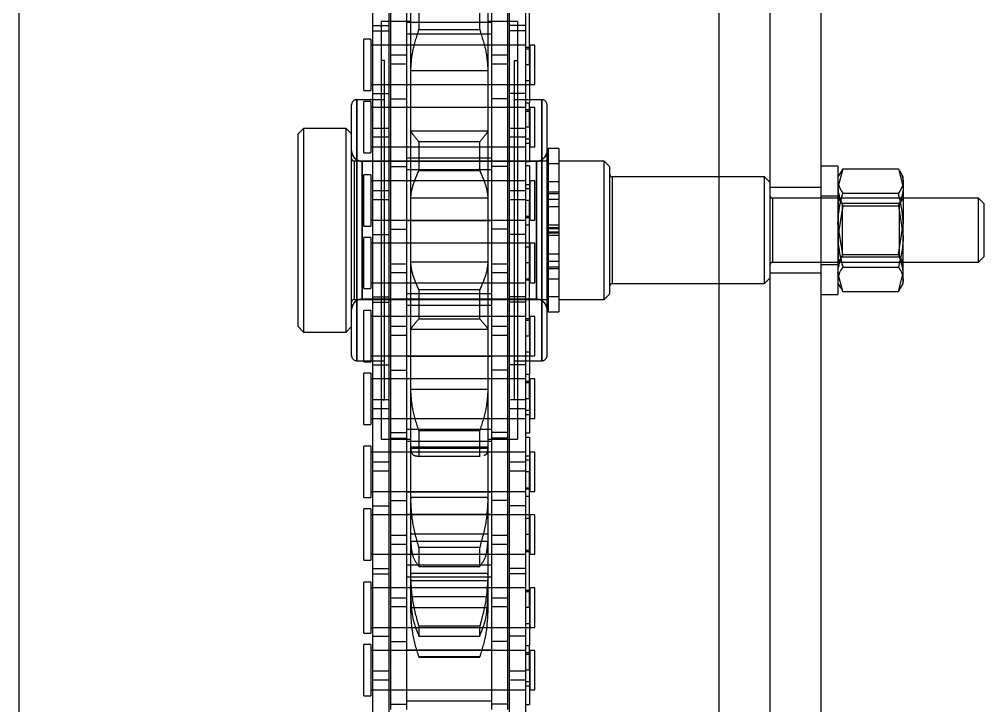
# Model space of a CAD drawing. Header units: metres. Extents: x 0 to 63075, y 0 to 44550.
# Drawn here: x 14109.2 to 14199.5, y 29254.2 to 29318.4 of the extents above; entities that cross this region are included whole.
import ezdxf

# ---------------------------------------------------------------- set-up
doc = ezdxf.new("R2010")
doc.units = ezdxf.units.M
doc.header["$LTSCALE"] = 75
doc.linetypes.add('HIDDEN2', pattern=[4.7625, 3.175, -1.5875])
for name, color, linetype in [('SDM', 7, 'Continuous'), ('SL4', 4, 'Continuous'), ('ST1', 7, 'HIDDEN2')]:
    doc.layers.add(name, color=color, linetype=linetype)

# ---------------------------------------------------------------- blocks, each defined once
blk = doc.blocks.new('A$Cb6dca9d5')
at = {"layer": 'SL4'}
for p, q in [((262.765, 2339.738), (262.765, 3664.713)), ((328.24, 2339.738), (328.24, 3664.713)), ((337.765, 3664.713), (337.765, 2339.738)), ((339.365, 2564.895), (337.765, 2564.895)), ((339.365, 2564.895), (339.365, 2564.413)), ((339.812, 2564.627), (339.622, 2564.34)), ((339.812, 2564.627), (345.018, 2564.627)), ((339.365, 2564.413), (339.365, 2552.895)), ((339.617, 2564.332), (339.365, 2563.895)), ((345.465, 2563.895), (345.213, 2564.332)), ((345.465, 2563.493), (345.465, 2563.895)), ((345.465, 2563.493), (345.465, 2559.493)), ((339.812, 2562.359), (345.018, 2562.359)), ((352.5, 2561.895), (345.465, 2561.895)), ((353, 2561.395), (352.5, 2561.895)), ((352.5, 2555.895), (352.5, 2561.895)), ((353, 2561.395), (353, 2556.395)), ((339.812, 2556.627), (339.365, 2559.493)), ((345.018, 2556.627), (345.465, 2559.493)), ((345.465, 2554.895), (345.465, 2559.493)), ((339.812, 2556.627), (345.018, 2556.627)), ((352.5, 2555.895), (353, 2556.395)), ((345.465, 2555.895), (352.5, 2555.895)), ((339.812, 2553.163), (339.365, 2554.895)), ((345.018, 2553.163), (345.465, 2554.895)), ((345.465, 2553.895), (345.465, 2554.895)), ((339.365, 2553.895), (339.617, 2553.458)), ((345.213, 2553.458), (345.465, 2553.895)), ((337.765, 2552.895), (339.365, 2552.895)), ((339.656, 2553.475), (339.812, 2553.163)), ((339.812, 2553.163), (345.018, 2553.163)), ((345.174, 2553.475), (345.018, 2553.163))]:
    blk.add_line(p, q, dxfattribs=at)
for points, knots in [([(345.018, 2564.627), (345.086, 2564.532), (345.348, 2564.162), (345.415, 2563.778), (345.465, 2563.493)], [0, 0, 0, 0, 0.2575513, 1, 1, 1, 1]), ([(339.365, 2563.493), (339.372, 2563.39), (339.396, 2563.006), (339.636, 2562.632), (339.812, 2562.359)], [0, 0, 0, 0, 0.268634, 1, 1, 1, 1]), ([(345.465, 2563.493), (345.458, 2563.39), (345.434, 2563.006), (345.194, 2562.632), (345.018, 2562.359)], [0, 0, 0, 0, 0.268634, 1, 1, 1, 1]), ([(339.365, 2559.493), (339.365, 2559.561), (339.372, 2560.529), (339.6, 2561.477), (339.812, 2562.359)], [0, 0, 0, 0, 0.070201, 1, 1, 1, 1]), ([(345.465, 2559.493), (345.465, 2559.561), (345.458, 2560.529), (345.23, 2561.477), (345.018, 2562.359)], [0, 0, 0, 0, 0.070201, 1, 1, 1, 1]), ([(339.365, 2554.895), (339.365, 2554.936), (339.372, 2555.521), (339.6, 2556.094), (339.812, 2556.627)], [0, 0, 0, 0, 0.070201, 1, 1, 1, 1]), ([(345.465, 2554.895), (345.465, 2554.936), (345.458, 2555.521), (345.23, 2556.094), (345.018, 2556.627)], [0, 0, 0, 0, 0.070201, 1, 1, 1, 1])]:
    blk.add_open_spline(points, degree=3, knots=knots, dxfattribs=at)
at = {"layer": 'ST1'}
for p, q in [((328.24, 2339.738), (328.24, 3664.713)), ((333.003, 3664.713), (333.003, 2339.738)), ((310.489, 2574.376), (310.489, 2587.076)), ((295.843, 2577.551), (295.843, 2583.901)), ((297.363, 2577.551), (297.363, 2583.901)), ((308.637, 2577.551), (308.637, 2583.901)), ((310.157, 2577.551), (310.157, 2583.901)), ((297.515, 2571.201), (297.515, 2580.296)), ((299.035, 2571.201), (299.035, 2580.296)), ((300.157, 2580.041), (300.157, 2577.665)), ((305.843, 2577.665), (305.843, 2580.041)), ((306.965, 2571.201), (306.965, 2580.296)), ((308.485, 2571.201), (308.485, 2580.296)), ((299.395, 2573.887), (299.395, 2579.369)), ((306.605, 2579.369), (306.605, 2573.887)), ((295.843, 2578.053), (297.363, 2578.053)), ((299.395, 2578.439), (296.625, 2578.439)), ((296.625, 2578.439), (296.625, 2539.351)), ((306.965, 2578.336), (299.035, 2578.336)), ((309.375, 2578.439), (306.605, 2578.439)), ((310.157, 2578.053), (308.637, 2578.053)), ((309.375, 2578.439), (309.375, 2539.351)), ((295.843, 2577.551), (297.363, 2577.551)), ((295.843, 2568.456), (295.843, 2577.551)), ((297.363, 2568.456), (297.363, 2577.551)), ((299.035, 2577.268), (306.965, 2577.268)), ((300.157, 2577.665), (305.843, 2577.665)), ((310.157, 2577.551), (308.637, 2577.551)), ((308.637, 2568.456), (308.637, 2577.551)), ((310.157, 2568.456), (310.157, 2577.551)), ((295, 2571.977), (295, 2576.774)), ((295.659, 2576.774), (295, 2576.774)), ((295.659, 2576.774), (295.659, 2571.977)), ((310.157, 2576.221), (295.659, 2576.221)), ((297.363, 2576.221), (295.843, 2576.221)), ((299.035, 2576.221), (297.515, 2576.221)), ((306.965, 2576.221), (299.035, 2576.221)), ((308.485, 2576.221), (306.965, 2576.221)), ((310.157, 2576.221), (308.637, 2576.221)), ((310.526, 2576.221), (310.526, 2572.531)), ((311, 2576.221), (310.526, 2576.221)), ((311, 2572.531), (311, 2576.221)), ((297.515, 2575.308), (299.035, 2575.308)), ((306.965, 2575.308), (308.485, 2575.308)), ((310.489, 2575.995), (310.157, 2575.995)), ((310.526, 2575.852), (310.157, 2575.852)), ((296.944, 2574.775), (296.625, 2574.775)), ((296.944, 2543.016), (296.944, 2574.775)), ((299.035, 2574.448), (297.515, 2574.448)), ((308.485, 2574.448), (306.965, 2574.448)), ((309.056, 2574.775), (309.375, 2574.775)), ((309.056, 2574.775), (309.056, 2543.016)), ((299.395, 2573.799), (299.395, 2573.887)), ((306.605, 2573.799), (299.395, 2573.799)), ((299.395, 2568.177), (299.395, 2573.799)), ((306.605, 2573.887), (306.605, 2573.799)), ((306.605, 2573.799), (306.605, 2568.177)), ((310.489, 2574.376), (310.157, 2574.376)), ((310.489, 2574.376), (310.489, 2570.824)), ((310.157, 2572.9), (310.526, 2572.9)), ((295, 2571.977), (295.659, 2571.977)), ((295.659, 2572.531), (310.157, 2572.531)), ((295.843, 2572.531), (297.363, 2572.531)), ((295.843, 2571.703), (297.363, 2571.703)), ((297.515, 2572.531), (299.035, 2572.531)), ((299.035, 2572.531), (306.965, 2572.531)), ((306.965, 2572.488), (299.035, 2572.488)), ((306.965, 2572.531), (308.485, 2572.531)), ((308.637, 2572.531), (310.489, 2572.531)), ((310.157, 2571.703), (308.637, 2571.703)), ((310.526, 2572.531), (311, 2572.531)), ((294.344, 2546.68), (294.344, 2571.11)), ((296.944, 2571.11), (294.344, 2571.11)), ((294.344, 2571.11), (294.344, 2546.68)), ((295, 2566.129), (295, 2570.926)), ((295.659, 2570.926), (295, 2570.926)), ((295.659, 2570.926), (295.659, 2566.129)), ((297.515, 2571.201), (299.035, 2571.201)), ((297.515, 2564.851), (297.515, 2571.201)), ((299.035, 2564.851), (299.035, 2571.201)), ((308.485, 2571.201), (306.965, 2571.201)), ((306.965, 2564.851), (306.965, 2571.201)), ((308.485, 2564.851), (308.485, 2571.201)), ((311.656, 2571.11), (309.056, 2571.11)), ((310.157, 2570.824), (310.489, 2570.824)), ((310.489, 2568.528), (310.489, 2570.824)), ((311.656, 2546.68), (311.656, 2571.11)), ((311.656, 2571.11), (311.656, 2546.68)), ((293.855, 2547.169), (293.855, 2570.621)), ((310.157, 2570.373), (295.659, 2570.373)), ((297.363, 2570.373), (295.843, 2570.373)), ((299.035, 2570.373), (297.515, 2570.373)), ((299.035, 2570.416), (306.965, 2570.416)), ((306.965, 2570.373), (299.035, 2570.373)), ((308.485, 2570.373), (306.965, 2570.373)), ((310.157, 2570.373), (308.637, 2570.373)), ((310.489, 2570.147), (310.157, 2570.147)), ((310.526, 2570.004), (310.157, 2570.004)), ((310.526, 2570.373), (310.526, 2566.683)), ((311, 2570.373), (310.526, 2570.373)), ((311, 2566.683), (311, 2570.373)), ((312.145, 2547.169), (312.145, 2570.621)), ((289.355, 2568.42), (288.855, 2567.92)), ((289.355, 2568.42), (289.355, 2549.37)), ((293.355, 2568.42), (289.355, 2568.42)), ((293.355, 2549.37), (293.355, 2568.42)), ((293.855, 2567.92), (293.355, 2568.42)), ((295.843, 2567.596), (295.843, 2568.456)), ((295.843, 2568.456), (297.363, 2568.456)), ((297.363, 2567.596), (297.363, 2568.456)), ((299.395, 2568.171), (299.395, 2568.177)), ((306.605, 2568.177), (299.395, 2568.177)), ((299.395, 2561.937), (299.395, 2568.171)), ((306.605, 2568.177), (306.605, 2568.171)), ((306.605, 2568.171), (306.605, 2561.937)), ((308.637, 2567.596), (308.637, 2568.456)), ((308.637, 2568.456), (310.157, 2568.456)), ((310.489, 2568.528), (310.157, 2568.528)), ((310.157, 2567.596), (310.157, 2568.456)), ((310.489, 2568.528), (310.489, 2565.297)), ((288.855, 2549.87), (288.855, 2567.92)), ((295.843, 2558.501), (295.843, 2567.596)), ((297.363, 2567.596), (295.843, 2567.596)), ((297.363, 2558.501), (297.363, 2567.596)), ((308.637, 2558.501), (308.637, 2567.596)), ((310.157, 2567.596), (308.637, 2567.596)), ((310.157, 2558.501), (310.157, 2567.596)), ((310.489, 2567.421), (310.157, 2567.421)), ((295.659, 2566.683), (310.157, 2566.683)), ((295.843, 2566.683), (297.363, 2566.683)), ((297.515, 2566.683), (299.035, 2566.683)), ((299.035, 2566.683), (306.965, 2566.683)), ((300.157, 2567.177), (300.157, 2564.476)), ((305.843, 2567.177), (300.157, 2567.177)), ((305.843, 2564.476), (305.843, 2567.177)), ((306.965, 2566.683), (308.485, 2566.683)), ((308.637, 2566.683), (310.157, 2566.683)), ((310.157, 2567.052), (310.526, 2567.052)), ((310.526, 2566.683), (311, 2566.683)), ((312.245, 2566.538), (312.245, 2551.252)), ((313.245, 2566.538), (312.245, 2566.538)), ((313.245, 2566.538), (313.245, 2551.252)), ((295, 2566.129), (295.659, 2566.129)), ((306.965, 2565.636), (299.035, 2565.636)), ((294.105, 2565.37), (294.105, 2552.42)), ((312.145, 2565.37), (294.105, 2565.37)), ((311.168, 2565.37), (294.832, 2565.37)), ((294.832, 2565.345), (294.832, 2552.445)), ((294.832, 2565.345), (311.168, 2565.345)), ((294.832, 2552.445), (294.832, 2565.345)), ((297.515, 2565.353), (299.035, 2565.353)), ((297.515, 2564.851), (299.035, 2564.851)), ((297.515, 2555.756), (297.515, 2564.851)), ((299.035, 2555.756), (299.035, 2564.851)), ((299.035, 2564.568), (306.965, 2564.568)), ((308.485, 2565.353), (306.965, 2565.353)), ((308.485, 2564.851), (306.965, 2564.851)), ((306.965, 2555.756), (306.965, 2564.851)), ((308.485, 2555.756), (308.485, 2564.851)), ((310.489, 2565.297), (310.157, 2565.297)), ((310.489, 2564.907), (310.157, 2564.907)), ((310.489, 2564.907), (310.489, 2561.676)), ((311.168, 2565.345), (311.168, 2552.445)), ((311.168, 2552.445), (311.168, 2565.345)), ((313.245, 2565.095), (312.145, 2565.095)), ((313.245, 2565.095), (312.245, 2565.095)), ((317.5, 2565.37), (313.245, 2565.37)), ((317.5, 2552.42), (317.5, 2565.37)), ((318, 2564.87), (317.5, 2565.37)), ((318, 2564.87), (318, 2552.92)), ((339.812, 2564.627), (339.365, 2562.895)), ((345.018, 2564.627), (345.465, 2562.895)), ((295, 2559.277), (295, 2564.074)), ((295.659, 2564.074), (295, 2564.074)), ((295.659, 2564.074), (295.659, 2559.277)), ((300.157, 2564.476), (305.843, 2564.476)), ((318.25, 2563.895), (318.25, 2553.942)), ((332.5, 2563.895), (318.25, 2563.895)), ((332.5, 2553.895), (332.5, 2563.895)), ((333, 2563.395), (332.5, 2563.895)), ((310.157, 2563.521), (295.659, 2563.521)), ((297.363, 2563.521), (295.843, 2563.521)), ((299.035, 2563.521), (297.515, 2563.521)), ((306.965, 2563.521), (299.035, 2563.521)), ((308.485, 2563.521), (306.965, 2563.521)), ((310.157, 2563.521), (308.637, 2563.521)), ((310.526, 2563.152), (310.157, 2563.152)), ((310.489, 2562.783), (310.157, 2562.783)), ((310.526, 2563.521), (310.526, 2559.831)), ((311, 2563.521), (310.526, 2563.521)), ((311, 2559.831), (311, 2563.521)), ((312.245, 2563.442), (313.245, 2563.442)), ((333, 2563.395), (333, 2554.395)), ((337.765, 2562.895), (333.003, 2562.895)), ((295.843, 2562.608), (297.363, 2562.608)), ((299.395, 2561.887), (299.395, 2561.937)), ((306.605, 2561.887), (299.395, 2561.887)), ((299.395, 2555.903), (299.395, 2561.887)), ((306.605, 2561.937), (306.605, 2561.887)), ((306.605, 2561.887), (306.605, 2555.903)), ((308.637, 2562.608), (310.157, 2562.608)), ((312.245, 2562.491), (313.245, 2562.491)), ((312.245, 2562.316), (313.245, 2562.316)), ((312.245, 2561.799), (313.245, 2561.799)), ((333.25, 2561.895), (333.25, 2555.895)), ((345.465, 2561.895), (333.25, 2561.895)), ((339.365, 2562.095), (337.765, 2562.095)), ((339.39, 2561.895), (339.365, 2561.895)), ((339.39, 2561.895), (339.39, 2561.654)), ((339.741, 2561.395), (339.39, 2561.895)), ((345.465, 2561.895), (345.115, 2561.395)), ((297.363, 2561.748), (295.843, 2561.748)), ((310.157, 2561.748), (308.637, 2561.748)), ((310.489, 2561.676), (310.157, 2561.676)), ((310.489, 2548.976), (310.489, 2561.676)), ((313.245, 2561.095), (312.245, 2561.095)), ((339.812, 2561.163), (339.365, 2558.297)), ((339.39, 2561.654), (339.39, 2555.895)), ((339.741, 2561.395), (339.741, 2556.395)), ((345.115, 2561.395), (339.741, 2561.395)), ((339.812, 2561.163), (345.018, 2561.163)), ((345.018, 2561.163), (345.465, 2558.297)), ((345.115, 2561.194), (345.115, 2561.395)), ((345.115, 2556.395), (345.115, 2561.194)), ((310.157, 2560.2), (310.526, 2560.2)), ((310.489, 2560.057), (310.157, 2560.057)), ((295, 2559.277), (295.659, 2559.277)), ((295.659, 2559.831), (310.157, 2559.831)), ((295.843, 2559.831), (297.363, 2559.831)), ((297.515, 2559.831), (299.035, 2559.831)), ((299.035, 2559.831), (306.965, 2559.831)), ((306.965, 2559.788), (299.035, 2559.788)), ((306.965, 2559.831), (308.485, 2559.831)), ((308.637, 2559.831), (310.157, 2559.831)), ((310.489, 2559.38), (310.157, 2559.38)), ((310.526, 2559.831), (311, 2559.831)), ((312.245, 2559.395), (313.245, 2559.395)), ((312.245, 2559.145), (313.245, 2559.145)), ((295, 2553.429), (295, 2558.226)), ((295.659, 2558.226), (295, 2558.226)), ((295.659, 2558.226), (295.659, 2553.429)), ((295.843, 2558.501), (297.363, 2558.501)), ((295.843, 2552.151), (295.843, 2558.501)), ((297.363, 2552.151), (297.363, 2558.501)), ((297.515, 2559.003), (299.035, 2559.003)), ((308.485, 2559.003), (306.965, 2559.003)), ((310.157, 2558.501), (308.637, 2558.501)), ((308.637, 2552.151), (308.637, 2558.501)), ((310.157, 2552.151), (310.157, 2558.501)), ((312.245, 2559.056), (313.245, 2559.056)), ((312.245, 2558.734), (313.245, 2558.734)), ((312.245, 2558.645), (313.245, 2558.645)), ((313.245, 2558.395), (312.245, 2558.395)), ((310.157, 2557.673), (295.659, 2557.673)), ((297.363, 2557.673), (295.843, 2557.673)), ((299.035, 2557.673), (297.515, 2557.673)), ((299.035, 2557.716), (306.965, 2557.716)), ((306.965, 2557.673), (299.035, 2557.673)), ((308.485, 2557.673), (306.965, 2557.673)), ((310.489, 2557.673), (308.637, 2557.673)), ((310.526, 2557.304), (310.157, 2557.304)), ((310.526, 2557.673), (310.526, 2553.983)), ((311, 2557.673), (310.526, 2557.673)), ((311, 2553.983), (311, 2557.673)), ((312.245, 2556.695), (313.245, 2556.695)), ((339.39, 2555.895), (339.741, 2556.395)), ((339.741, 2556.395), (345.115, 2556.395)), ((345.115, 2556.395), (345.465, 2555.895)), ((297.515, 2554.896), (297.515, 2555.756)), ((297.515, 2555.756), (299.035, 2555.756)), ((299.035, 2554.896), (299.035, 2555.756)), ((299.395, 2555.853), (299.395, 2555.903)), ((306.605, 2555.903), (299.395, 2555.903)), ((299.395, 2549.619), (299.395, 2555.853)), ((306.605, 2555.903), (306.605, 2555.853)), ((306.605, 2555.853), (306.605, 2549.619)), ((306.965, 2554.896), (306.965, 2555.756)), ((306.965, 2555.756), (308.485, 2555.756)), ((308.485, 2554.896), (308.485, 2555.756)), ((310.489, 2555.828), (310.157, 2555.828)), ((312.245, 2555.991), (313.245, 2555.991)), ((312.245, 2555.474), (313.245, 2555.474)), ((333.25, 2555.895), (345.465, 2555.895)), ((337.765, 2555.695), (339.365, 2555.695)), ((339.365, 2555.895), (339.39, 2555.895)), ((297.515, 2545.801), (297.515, 2554.896)), ((299.035, 2554.896), (297.515, 2554.896)), ((299.035, 2545.801), (299.035, 2554.896)), ((306.965, 2545.801), (306.965, 2554.896)), ((308.485, 2554.896), (306.965, 2554.896)), ((308.485, 2545.801), (308.485, 2554.896)), ((312.245, 2555.299), (313.245, 2555.299)), ((333.003, 2554.895), (337.765, 2554.895)), ((339.812, 2555.431), (345.018, 2555.431)), ((295.659, 2553.983), (310.157, 2553.983)), ((295.843, 2553.983), (297.363, 2553.983)), ((297.515, 2553.983), (299.035, 2553.983)), ((299.035, 2553.983), (306.965, 2553.983)), ((306.965, 2553.983), (308.485, 2553.983)), ((308.637, 2553.983), (310.157, 2553.983)), ((310.157, 2554.352), (310.526, 2554.352)), ((310.489, 2554.209), (310.157, 2554.209)), ((310.526, 2553.983), (311, 2553.983)), ((312.245, 2554.348), (313.245, 2554.348)), ((318.25, 2553.895), (332.5, 2553.895)), ((332.5, 2553.895), (333, 2554.395)), ((295, 2553.429), (295.659, 2553.429)), ((306.965, 2552.936), (299.035, 2552.936)), ((305.843, 2553.314), (300.157, 2553.314)), ((300.157, 2553.314), (300.157, 2550.613)), ((305.843, 2550.613), (305.843, 2553.314)), ((317.5, 2552.42), (318, 2552.92)), ((294.105, 2552.42), (312.145, 2552.42)), ((311.168, 2552.445), (294.832, 2552.445)), ((294.832, 2552.42), (311.168, 2552.42)), ((295.843, 2552.653), (297.363, 2552.653)), ((295.843, 2552.151), (297.363, 2552.151)), ((295.843, 2543.056), (295.843, 2552.151)), ((297.363, 2543.056), (297.363, 2552.151)), ((299.035, 2551.868), (306.965, 2551.868)), ((310.157, 2552.653), (308.637, 2552.653)), ((310.157, 2552.151), (308.637, 2552.151)), ((308.637, 2543.056), (308.637, 2552.151)), ((310.157, 2543.056), (310.157, 2552.151)), ((312.145, 2552.695), (313.245, 2552.695)), ((312.245, 2552.695), (313.245, 2552.695)), ((313.245, 2552.42), (317.5, 2552.42)), ((295, 2546.577), (295, 2551.374)), ((295.659, 2551.374), (295, 2551.374)), ((295.659, 2551.374), (295.659, 2546.577)), ((312.245, 2551.252), (313.245, 2551.252)), ((310.157, 2550.821), (295.659, 2550.821)), ((297.363, 2550.821), (295.843, 2550.821)), ((299.035, 2550.821), (297.515, 2550.821)), ((306.965, 2550.821), (299.035, 2550.821)), ((300.157, 2550.613), (305.843, 2550.613)), ((308.485, 2550.821), (306.965, 2550.821)), ((310.157, 2550.821), (308.637, 2550.821)), ((310.489, 2550.595), (310.157, 2550.595)), ((310.526, 2550.452), (310.157, 2550.452)), ((310.526, 2550.821), (310.526, 2547.131)), ((311, 2550.821), (310.526, 2550.821)), ((311, 2547.131), (311, 2550.821)), ((288.855, 2549.87), (289.355, 2549.37)), ((289.355, 2549.37), (293.355, 2549.37)), ((293.355, 2549.37), (293.855, 2549.87)), ((297.515, 2549.908), (299.035, 2549.908)), ((299.395, 2549.613), (299.395, 2549.619)), ((306.605, 2549.613), (299.395, 2549.613)), ((299.395, 2543.991), (299.395, 2549.613)), ((306.605, 2549.619), (306.605, 2549.613)), ((306.605, 2549.613), (306.605, 2543.991)), ((306.965, 2549.908), (308.485, 2549.908)), ((299.035, 2549.048), (297.515, 2549.048)), ((308.485, 2549.048), (306.965, 2549.048)), ((310.489, 2548.976), (310.157, 2548.976)), ((310.489, 2548.976), (310.489, 2545.424)), ((310.157, 2547.5), (310.526, 2547.5)), ((294.344, 2546.68), (296.944, 2546.68)), ((295, 2546.577), (295.659, 2546.577)), ((295.659, 2547.131), (310.157, 2547.131)), ((295.843, 2547.131), (297.363, 2547.131)), ((297.515, 2547.131), (299.035, 2547.131)), ((299.035, 2547.131), (306.965, 2547.131)), ((306.965, 2547.088), (299.035, 2547.088)), ((306.965, 2547.131), (308.485, 2547.131)), ((308.637, 2547.131), (310.489, 2547.131)), ((309.056, 2546.68), (311.656, 2546.68)), ((310.526, 2547.131), (311, 2547.131)), ((295.843, 2546.303), (297.363, 2546.303)), ((297.515, 2545.801), (299.035, 2545.801)), ((297.515, 2539.451), (297.515, 2545.801)), ((299.035, 2539.451), (299.035, 2545.801)), ((308.485, 2545.801), (306.965, 2545.801)), ((306.965, 2539.451), (306.965, 2545.801)), ((308.485, 2539.451), (308.485, 2545.801)), ((310.157, 2546.303), (308.637, 2546.303)), ((295, 2540.729), (295, 2545.526)), ((295.659, 2545.526), (295, 2545.526)), ((295.659, 2545.526), (295.659, 2540.729)), ((310.157, 2544.973), (295.659, 2544.973)), ((297.363, 2544.973), (295.843, 2544.973)), ((299.035, 2544.973), (297.515, 2544.973)), ((299.035, 2545.016), (306.965, 2545.016)), ((306.965, 2544.973), (299.035, 2544.973)), ((308.485, 2544.973), (306.965, 2544.973)), ((310.157, 2544.973), (308.637, 2544.973)), ((310.157, 2545.424), (310.489, 2545.424)), ((310.489, 2544.747), (310.157, 2544.747)), ((310.489, 2543.128), (310.489, 2545.424)), ((310.526, 2544.973), (310.526, 2541.283)), ((311, 2544.973), (310.526, 2544.973)), ((311, 2541.283), (311, 2544.973)), ((299.395, 2543.903), (299.395, 2543.991)), ((306.605, 2543.991), (299.395, 2543.991)), ((299.395, 2538.421), (299.395, 2543.903)), ((306.605, 2543.991), (306.605, 2543.903)), ((306.605, 2543.903), (306.605, 2538.421)), ((310.526, 2544.604), (310.157, 2544.604)), ((295.843, 2542.196), (295.843, 2543.056)), ((295.843, 2543.056), (297.363, 2543.056)), ((296.625, 2543.016), (296.944, 2543.016)), ((297.363, 2542.196), (297.363, 2543.056)), ((308.637, 2542.196), (308.637, 2543.056)), ((308.637, 2543.056), (310.157, 2543.056)), ((309.375, 2543.016), (309.056, 2543.016)), ((310.489, 2543.128), (310.157, 2543.128)), ((310.157, 2542.196), (310.157, 2543.056)), ((310.489, 2543.128), (310.489, 2539.897)), ((295.843, 2533.101), (295.843, 2542.196)), ((297.363, 2542.196), (295.843, 2542.196)), ((297.363, 2533.101), (297.363, 2542.196)), ((308.637, 2533.101), (308.637, 2542.196)), ((310.157, 2542.196), (308.637, 2542.196)), ((310.157, 2533.101), (310.157, 2542.196)), ((310.489, 2542.021), (310.157, 2542.021)), ((295.659, 2541.283), (310.157, 2541.283)), ((295.843, 2541.283), (297.363, 2541.283)), ((297.515, 2541.283), (299.035, 2541.283)), ((299.035, 2541.283), (306.965, 2541.283)), ((306.965, 2541.283), (308.485, 2541.283)), ((308.637, 2541.283), (310.157, 2541.283)), ((310.157, 2541.652), (310.526, 2541.652)), ((310.526, 2541.283), (311, 2541.283)), ((295, 2540.729), (295.659, 2540.729)), ((306.965, 2540.236), (299.035, 2540.236)), ((300.157, 2540.125), (300.157, 2537.749)), ((305.843, 2540.125), (300.157, 2540.125)), ((305.843, 2537.749), (305.843, 2540.125)), ((296.625, 2539.351), (299.395, 2539.351)), ((297.515, 2539.953), (299.035, 2539.953)), ((297.515, 2539.451), (299.035, 2539.451)), ((297.515, 2530.356), (297.515, 2539.451)), ((299.035, 2530.356), (299.035, 2539.451)), ((306.605, 2539.351), (309.375, 2539.351)), ((308.485, 2539.953), (306.965, 2539.953)), ((308.485, 2539.451), (306.965, 2539.451)), ((306.965, 2530.356), (306.965, 2539.451)), ((308.485, 2530.356), (308.485, 2539.451)), ((310.489, 2539.897), (310.157, 2539.897)), ((310.489, 2539.507), (310.157, 2539.507)), ((310.489, 2539.507), (310.489, 2536.276)), ((295, 2533.877), (295, 2538.674)), ((295.659, 2538.674), (295, 2538.674)), ((295.659, 2538.674), (295.659, 2533.877)), ((299.035, 2539.168), (306.965, 2539.168)), ((306.605, 2538.609), (299.395, 2538.609)), ((306.605, 2538.459), (299.395, 2538.459)), ((299.395, 2533.876), (299.395, 2538.421)), ((306.605, 2538.421), (306.605, 2533.876)), ((310.157, 2538.121), (295.659, 2538.121)), ((297.363, 2538.121), (295.843, 2538.121)), ((299.035, 2538.121), (297.515, 2538.121)), ((306.965, 2538.121), (299.035, 2538.121)), ((300.099, 2537.747), (305.901, 2537.747)), ((300.157, 2537.749), (305.843, 2537.749)), ((305.843, 2537.749), (305.901, 2537.764)), ((308.485, 2538.121), (306.965, 2538.121)), ((310.157, 2538.121), (308.637, 2538.121)), ((310.526, 2537.752), (310.157, 2537.752)), ((310.526, 2538.121), (310.526, 2534.431)), ((311, 2538.121), (310.526, 2538.121)), ((311, 2534.431), (311, 2538.121)), ((295.843, 2537.208), (297.363, 2537.208)), ((308.637, 2537.208), (310.157, 2537.208)), ((310.489, 2537.383), (310.157, 2537.383)), ((297.363, 2536.348), (295.843, 2536.348)), ((310.157, 2536.348), (308.637, 2536.348)), ((310.489, 2536.276), (310.157, 2536.276)), ((310.489, 2523.576), (310.489, 2536.276)), ((310.157, 2534.8), (310.526, 2534.8)), ((295, 2533.877), (295.659, 2533.877)), ((295.659, 2534.431), (310.157, 2534.431)), ((295.843, 2534.431), (297.363, 2534.431)), ((297.515, 2534.431), (299.035, 2534.431)), ((299.035, 2534.431), (306.965, 2534.431)), ((306.965, 2534.388), (299.035, 2534.388)), ((306.605, 2533.876), (299.395, 2533.876)), ((299.395, 2533.76), (299.395, 2533.876)), ((299.395, 2533.876), (299.395, 2533.76)), ((306.605, 2533.876), (306.605, 2533.76)), ((306.605, 2533.76), (306.605, 2533.876)), ((306.965, 2534.431), (308.485, 2534.431)), ((308.637, 2534.431), (310.157, 2534.431)), ((310.489, 2534.657), (310.157, 2534.657)), ((310.489, 2533.98), (310.157, 2533.98)), ((310.526, 2534.431), (311, 2534.431)), ((295.843, 2533.101), (297.363, 2533.101)), ((295.843, 2526.751), (295.843, 2533.101)), ((297.363, 2526.751), (297.363, 2533.101)), ((297.515, 2533.603), (299.035, 2533.603)), ((299.395, 2529.692), (299.395, 2533.76)), ((306.605, 2533.76), (306.605, 2529.692)), ((308.485, 2533.603), (306.965, 2533.603)), ((310.157, 2533.101), (308.637, 2533.101)), ((308.637, 2526.751), (308.637, 2533.101)), ((310.157, 2526.751), (310.157, 2533.101)), ((295, 2528.029), (295, 2532.826)), ((295.659, 2532.826), (295, 2532.826)), ((295.659, 2532.826), (295.659, 2528.029)), ((310.157, 2532.273), (295.659, 2532.273)), ((297.363, 2532.273), (295.843, 2532.273)), ((299.035, 2532.273), (297.515, 2532.273)), ((299.035, 2532.316), (306.965, 2532.316)), ((306.965, 2532.273), (299.035, 2532.273)), ((308.485, 2532.273), (306.965, 2532.273)), ((310.489, 2532.273), (308.637, 2532.273)), ((310.526, 2532.273), (310.526, 2528.583)), ((311, 2532.273), (310.526, 2532.273)), ((311, 2528.583), (311, 2532.273)), ((310.526, 2531.904), (310.157, 2531.904)), ((297.515, 2529.496), (297.515, 2530.356)), ((297.515, 2530.356), (299.035, 2530.356)), ((299.035, 2529.496), (299.035, 2530.356)), ((306.605, 2530.439), (299.395, 2530.439)), ((306.965, 2529.496), (306.965, 2530.356)), ((306.965, 2530.356), (308.485, 2530.356)), ((308.485, 2529.496), (308.485, 2530.356)), ((310.489, 2530.428), (310.157, 2530.428)), ((297.515, 2520.401), (297.515, 2529.496)), ((299.035, 2529.496), (297.515, 2529.496)), ((299.035, 2520.401), (299.035, 2529.496)), ((306.605, 2529.77), (299.395, 2529.77)), ((299.395, 2526.778), (299.395, 2529.692)), ((306.605, 2529.692), (306.605, 2526.778)), ((306.965, 2520.401), (306.965, 2529.496)), ((308.485, 2529.496), (306.965, 2529.496)), ((308.485, 2520.401), (308.485, 2529.496)), ((295.659, 2528.583), (310.157, 2528.583)), ((295.843, 2528.583), (297.363, 2528.583)), ((297.515, 2528.583), (299.035, 2528.583)), ((299.035, 2528.583), (306.965, 2528.583)), ((300.157, 2529.199), (300.157, 2527.436)), ((305.843, 2529.199), (300.157, 2529.199)), ((305.843, 2527.436), (305.843, 2529.199)), ((306.965, 2528.583), (308.485, 2528.583)), ((308.637, 2528.583), (310.157, 2528.583)), ((310.157, 2528.952), (310.526, 2528.952)), ((310.489, 2528.809), (310.157, 2528.809)), ((310.526, 2528.583), (311, 2528.583)), ((295, 2528.029), (295.659, 2528.029)), ((306.965, 2527.536), (299.035, 2527.536)), ((295.843, 2527.253), (297.363, 2527.253)), ((295.843, 2526.751), (297.363, 2526.751)), ((295.843, 2517.656), (295.843, 2526.751)), ((297.363, 2517.656), (297.363, 2526.751)), ((306.605, 2526.778), (299.395, 2526.778)), ((299.395, 2526.65), (299.395, 2526.778)), ((299.395, 2526.778), (299.395, 2526.65)), ((299.395, 2524.485), (299.395, 2526.65)), ((300.157, 2527.436), (305.843, 2527.436)), ((306.605, 2526.778), (306.605, 2526.65)), ((306.605, 2526.65), (306.605, 2526.778)), ((306.605, 2526.65), (306.605, 2524.485)), ((310.157, 2527.253), (308.637, 2527.253)), ((310.157, 2526.751), (308.637, 2526.751)), ((308.637, 2517.656), (308.637, 2526.751)), ((310.157, 2517.656), (310.157, 2526.751)), ((295, 2521.177), (295, 2525.974)), ((295.659, 2525.974), (295, 2525.974)), ((295.659, 2525.974), (295.659, 2521.177)), ((299.035, 2526.468), (306.965, 2526.468)), ((306.605, 2526.092), (299.395, 2526.092)), ((310.157, 2525.421), (295.659, 2525.421)), ((297.363, 2525.421), (295.843, 2525.421)), ((299.035, 2525.421), (297.515, 2525.421)), ((306.965, 2525.421), (299.035, 2525.421)), ((308.485, 2525.421), (306.965, 2525.421)), ((310.157, 2525.421), (308.637, 2525.421)), ((310.489, 2525.195), (310.157, 2525.195)), ((310.526, 2525.052), (310.157, 2525.052)), ((310.526, 2525.421), (310.526, 2521.731)), ((311, 2525.421), (310.526, 2525.421)), ((311, 2521.731), (311, 2525.421)), ((297.515, 2524.508), (299.035, 2524.508)), ((306.605, 2524.594), (299.395, 2524.594)), ((299.395, 2523.555), (299.395, 2524.485)), ((306.605, 2524.485), (306.605, 2523.555)), ((306.965, 2524.508), (308.485, 2524.508)), ((299.035, 2523.648), (297.515, 2523.648)), ((306.605, 2523.555), (299.395, 2523.555)), ((299.395, 2523.428), (299.395, 2523.555)), ((299.395, 2523.555), (299.395, 2523.428)), ((299.395, 2523.288), (299.395, 2523.428)), ((306.595, 2522.791), (306.605, 2523.288)), ((306.605, 2523.555), (306.605, 2523.428)), ((306.605, 2523.428), (306.605, 2523.555)), ((306.605, 2523.428), (306.605, 2523.288)), ((308.485, 2523.648), (306.965, 2523.648)), ((310.489, 2523.576), (310.157, 2523.576)), ((310.489, 2523.576), (310.489, 2520.024)), ((310.157, 2522.1), (310.526, 2522.1)), ((295, 2521.177), (295.659, 2521.177)), ((295.659, 2521.731), (310.157, 2521.731)), ((295.843, 2521.731), (297.363, 2521.731)), ((297.515, 2521.731), (299.035, 2521.731)), ((299.035, 2521.731), (306.965, 2521.731)), ((306.965, 2521.688), (299.035, 2521.688)), ((300.157, 2521.855), (300.157, 2520.917)), ((305.843, 2521.855), (300.157, 2521.855)), ((305.843, 2520.917), (305.843, 2521.855)), ((306.965, 2521.731), (308.485, 2521.731)), ((308.637, 2521.731), (310.489, 2521.731)), ((310.526, 2521.731), (311, 2521.731)), ((295.843, 2520.903), (297.363, 2520.903)), ((297.515, 2520.401), (299.035, 2520.401)), ((297.515, 2514.051), (297.515, 2520.401)), ((299.035, 2514.051), (299.035, 2520.401)), ((300.157, 2520.917), (305.843, 2520.917)), ((308.485, 2520.401), (306.965, 2520.401)), ((306.965, 2514.051), (306.965, 2520.401)), ((308.485, 2514.051), (308.485, 2520.401)), ((310.157, 2520.903), (308.637, 2520.903)), ((295, 2515.329), (295, 2520.126)), ((295.659, 2520.126), (295, 2520.126)), ((295.659, 2520.126), (295.659, 2515.329)), ((310.157, 2519.573), (295.659, 2519.573)), ((297.363, 2519.573), (295.843, 2519.573)), ((299.035, 2519.573), (297.515, 2519.573)), ((299.035, 2519.616), (306.965, 2519.616)), ((306.965, 2519.573), (299.035, 2519.573)), ((308.485, 2519.573), (306.965, 2519.573)), ((310.157, 2519.573), (308.637, 2519.573)), ((310.157, 2520.024), (310.489, 2520.024)), ((310.489, 2517.728), (310.489, 2520.024)), ((310.526, 2519.573), (310.526, 2515.883)), ((311, 2519.573), (310.526, 2519.573)), ((311, 2515.883), (311, 2519.573)), ((300.157, 2518.979), (300.157, 2518.955)), ((305.843, 2518.979), (300.157, 2518.979)), ((300.157, 2518.955), (305.843, 2518.955)), ((305.843, 2518.955), (305.843, 2518.979)), ((310.489, 2519.347), (310.157, 2519.347)), ((310.526, 2519.204), (310.157, 2519.204)), ((295.843, 2516.796), (295.843, 2517.656)), ((295.843, 2517.656), (297.363, 2517.656)), ((297.363, 2516.796), (297.363, 2517.656)), ((308.637, 2516.796), (308.637, 2517.656)), ((308.637, 2517.656), (310.157, 2517.656)), ((310.489, 2517.728), (310.157, 2517.728)), ((310.157, 2516.796), (310.157, 2517.656)), ((310.489, 2517.728), (310.489, 2514.497)), ((295.843, 2507.701), (295.843, 2516.796)), ((297.363, 2516.796), (295.843, 2516.796)), ((297.363, 2507.701), (297.363, 2516.796)), ((308.637, 2507.701), (308.637, 2516.796)), ((310.157, 2516.796), (308.637, 2516.796)), ((310.157, 2507.701), (310.157, 2516.796)), ((295.659, 2515.883), (310.157, 2515.883)), ((295.843, 2515.883), (297.363, 2515.883)), ((297.515, 2515.883), (299.035, 2515.883)), ((299.035, 2515.883), (306.965, 2515.883)), ((306.965, 2515.883), (308.485, 2515.883)), ((308.637, 2515.883), (310.157, 2515.883)), ((310.489, 2516.621), (310.157, 2516.621)), ((310.157, 2516.252), (310.526, 2516.252)), ((310.526, 2515.883), (311, 2515.883)), ((295, 2515.329), (295.659, 2515.329)), ((297.515, 2514.553), (299.035, 2514.553)), ((306.965, 2514.836), (299.035, 2514.836)), ((308.485, 2514.553), (306.965, 2514.553)), ((310.489, 2514.497), (310.157, 2514.497))]:
    blk.add_line(p, q, dxfattribs=at)
for centre, radius, start, end in [((294.344, 2570.621), 0.489, 90, 180), ((311.656, 2570.621), 0.489, 0, 90), ((294.832, 2566.347), 0.977, 180, 270), ((294.83, 2566.321), 0.975, 180.10943, 270.10901), ((311.168, 2566.347), 0.977, 270, 0), ((311.17, 2566.321), 0.975, 269.89099, 359.89057), ((294.105, 2565.62), 0.25, 180, 270), ((318.25, 2564.145), 0.25, 180, 270), ((333.25, 2562.145), 0.25, 180, 270), ((333.25, 2555.645), 0.25, 90, 180), ((318.25, 2553.645), 0.25, 90, 180), ((294.83, 2551.469), 0.975, 89.89099, 179.89057), ((294.105, 2552.17), 0.25, 90, 180), ((294.832, 2551.443), 0.977, 90, 180), ((311.17, 2551.469), 0.975, 0.10943, 90.10901), ((311.168, 2551.443), 0.977, 0, 90), ((294.344, 2547.169), 0.489, 180, 270), ((311.656, 2547.169), 0.489, 270, 0)]:
    blk.add_arc(centre, radius, start, end, dxfattribs=at)
for points, knots in [([(299.395, 2573.887), (299.433, 2574.47), (299.508, 2575.635), (299.941, 2576.988), (300.157, 2577.665)], [0, 0, 0, 0, 0.499479, 1, 1, 1, 1]), ([(305.843, 2577.665), (306.059, 2576.988), (306.492, 2575.635), (306.567, 2574.47), (306.605, 2573.887)], [0, 0, 0, 0, 0.500514, 1, 1, 1, 1]), ([(300.157, 2567.177), (299.941, 2567.432), (299.508, 2567.941), (299.433, 2568.094), (299.395, 2568.171)], [0, 0, 0, 0, 0.500133, 1, 1, 1, 1]), ([(306.605, 2568.171), (306.567, 2568.094), (306.492, 2567.941), (306.06, 2567.432), (305.843, 2567.177)], [0, 0, 0, 0, 0.499098, 1, 1, 1, 1]), ([(299.395, 2561.937), (299.433, 2562.287), (299.508, 2562.989), (299.94, 2563.98), (300.157, 2564.476)], [0, 0, 0, 0, 0.499419, 1, 1, 1, 1]), ([(305.843, 2564.476), (306.059, 2563.98), (306.492, 2562.989), (306.567, 2562.288), (306.605, 2561.937)], [0, 0, 0, 0, 0.500261, 1, 1, 1, 1]), ([(339.365, 2562.895), (339.365, 2562.854), (339.372, 2562.269), (339.6, 2561.696), (339.812, 2561.163)], [0, 0, 0, 0, 0.070201, 1, 1, 1, 1]), ([(345.465, 2562.895), (345.465, 2562.854), (345.458, 2562.269), (345.23, 2561.696), (345.018, 2561.163)], [0, 0, 0, 0, 0.070201, 1, 1, 1, 1]), ([(339.365, 2558.297), (339.365, 2558.229), (339.372, 2557.261), (339.6, 2556.313), (339.812, 2555.431)], [0, 0, 0, 0, 0.070201, 1, 1, 1, 1]), ([(345.465, 2558.297), (345.465, 2558.229), (345.458, 2557.261), (345.23, 2556.313), (345.018, 2555.431)], [0, 0, 0, 0, 0.070201, 1, 1, 1, 1]), ([(300.157, 2553.314), (299.941, 2553.81), (299.508, 2554.801), (299.433, 2555.502), (299.395, 2555.853)], [0, 0, 0, 0, 0.500261, 1, 1, 1, 1]), ([(306.605, 2555.853), (306.567, 2555.503), (306.492, 2554.801), (306.06, 2553.81), (305.843, 2553.314)], [0, 0, 0, 0, 0.499419, 1, 1, 1, 1]), ([(339.812, 2555.431), (339.744, 2555.336), (339.482, 2554.966), (339.415, 2554.582), (339.365, 2554.297)], [0, 0, 0, 0, 0.257551, 1, 1, 1, 1]), ([(345.018, 2555.431), (345.086, 2555.336), (345.348, 2554.966), (345.415, 2554.582), (345.465, 2554.297)], [0, 0, 0, 0, 0.257551, 1, 1, 1, 1]), ([(345.465, 2554.297), (345.46, 2554.194), (345.448, 2553.916), (345.28, 2553.645), (345.174, 2553.475)], [0, 0, 0, 0, 0.371326, 1, 1, 1, 1]), ([(299.395, 2549.619), (299.433, 2549.696), (299.508, 2549.849), (299.94, 2550.358), (300.157, 2550.613)], [0, 0, 0, 0, 0.499098, 1, 1, 1, 1]), ([(305.843, 2550.613), (306.059, 2550.358), (306.492, 2549.849), (306.567, 2549.696), (306.605, 2549.619)], [0, 0, 0, 0, 0.500133, 1, 1, 1, 1]), ([(300.157, 2540.125), (299.941, 2540.802), (299.508, 2542.155), (299.433, 2543.32), (299.395, 2543.903)], [0, 0, 0, 0, 0.500514, 1, 1, 1, 1]), ([(306.605, 2543.903), (306.567, 2543.32), (306.492, 2542.155), (306.059, 2540.802), (305.843, 2540.125)], [0, 0, 0, 0, 0.499479, 1, 1, 1, 1]), ([(299.395, 2538.421), (299.433, 2538.214), (299.508, 2537.8), (299.94, 2537.766), (300.157, 2537.749)], [0, 0, 0, 0, 0.499427, 1, 1, 1, 1]), ([(306.24, 2537.852), (306.298, 2537.862), (306.556, 2537.907), (306.584, 2538.197), (306.605, 2538.421)], [0, 0, 0, 0, 0.226088, 1, 1, 1, 1]), ([(300.157, 2529.199), (299.941, 2529.976), (299.508, 2531.527), (299.433, 2533.017), (299.395, 2533.76)], [0, 0, 0, 0, 0.500529, 1, 1, 1, 1]), ([(306.605, 2533.76), (306.567, 2533.017), (306.492, 2531.527), (306.059, 2529.976), (305.843, 2529.199)], [0, 0, 0, 0, 0.499464, 1, 1, 1, 1]), ([(299.395, 2529.692), (299.433, 2529.226), (299.508, 2528.295), (299.941, 2527.722), (300.157, 2527.436)], [0, 0, 0, 0, 0.49948, 1, 1, 1, 1]), ([(305.843, 2527.436), (306.059, 2527.722), (306.492, 2528.295), (306.567, 2529.226), (306.605, 2529.692)], [0, 0, 0, 0, 0.500513, 1, 1, 1, 1]), ([(300.157, 2521.855), (299.941, 2522.637), (299.508, 2524.201), (299.433, 2525.834), (299.395, 2526.65)], [0, 0, 0, 0, 0.500152, 1, 1, 1, 1]), ([(306.605, 2526.65), (306.567, 2525.835), (306.492, 2524.202), (306.06, 2522.638), (305.843, 2521.855)], [0, 0, 0, 0, 0.499124, 1, 1, 1, 1]), ([(299.395, 2524.485), (299.433, 2523.818), (299.508, 2522.481), (299.941, 2521.439), (300.157, 2520.917)], [0, 0, 0, 0, 0.4994594, 1, 1, 1, 1]), ([(305.843, 2520.917), (306.059, 2521.439), (306.492, 2522.481), (306.567, 2523.818), (306.605, 2524.485)], [0, 0, 0, 0, 0.5005336, 1, 1, 1, 1]), ([(300.157, 2518.979), (299.941, 2519.672), (299.508, 2521.059), (299.433, 2522.639), (299.395, 2523.428)], [0, 0, 0, 0, 0.5001333, 1, 1, 1, 1]), ([(306.605, 2523.428), (306.567, 2522.64), (306.492, 2521.06), (306.06, 2519.673), (305.843, 2518.979)], [0, 0, 0, 0, 0.499098, 1, 1, 1, 1])]:
    blk.add_open_spline(points, degree=3, knots=knots, dxfattribs=at)

msp = doc.modelspace()

# ---------------------------------------------------------------- block references
at = {"layer": 'SDM'}
msp.add_blockref('A$Cb6dca9d5', (13846.469, 26739.769), dxfattribs=at)

doc.saveas('drawing.dxf')
